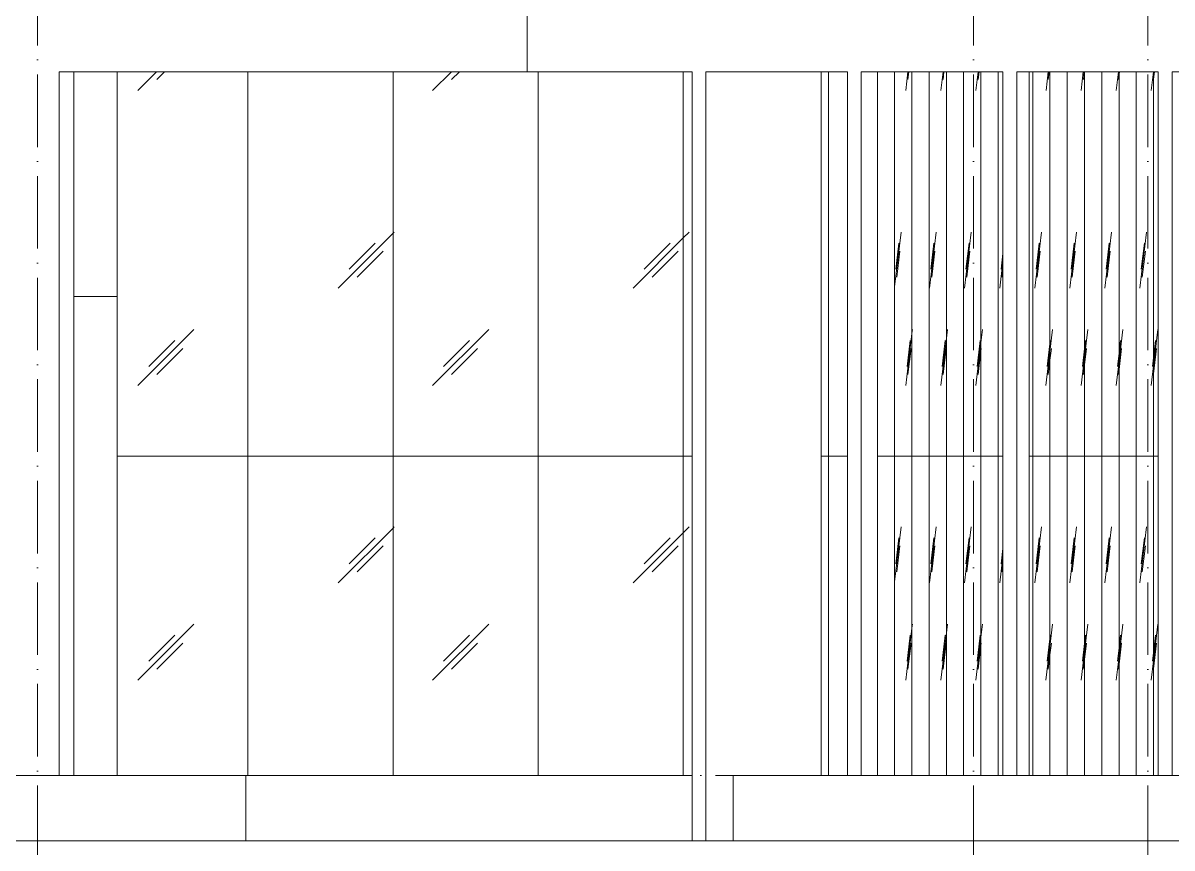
# Model space of a CAD drawing. Header units: millimetres. Extents: x -8482 to 130249, y -7482 to 93550.
# Drawn here: x 11350 to 19267, y -500 to 5186 of the extents above; entities that cross this region are included whole.
import ezdxf

# ---------------------------------------------------------------- set-up
doc = ezdxf.new("R2010")
doc.units = ezdxf.units.MM
doc.linetypes.add('Grid Line', pattern=[14, 10, -2, 0, -2])
for name, color, linetype, lineweight in [('KINH', 152, 'Continuous', 5), ('NET CAT', 3, 'Continuous', 5), ('NET CATConcrete', 3, 'Continuous', 5), ('NET-THAY', 2, 'Continuous', 9), ('TRUC', 225, 'Continuous', 5)]:
    doc.layers.add(name, color=color, linetype=linetype, lineweight=lineweight)
pattern_1 = [(83.217, (28486.37, 1401.56), (0.0133, 2032), [180.582, -1865.74]), (83.217, (28479.8, 1456.73), (0.0133, 2032), [180.582, -1865.74]), (83.217, (28470.78, 1325.7), (0.0133, 2032), [388.945, -1657.376]), (83.217, (28322.03, 2763), (0.0133, 2032), [180.582, -1865.74]), (83.217, (28315.47, 2818.17), (0.0133, 2032), [180.582, -1865.74]), (83.217, (28306.44, 2687.13), (0.0133, 2032), [388.945, -1657.376])]
pattern_2 = [(45, (19748.1, 1401.6), (0, 2032), [253.6, -2620.1]), (45, (19693, 1456.7), (0, 2032), [253.6, -2620.1]), (45, (19617, 1325.7), (0, 2032), [546.2, -2327.48]), (45, (18366.3, 2763), (0, 2032), [253.6, -2620.1]), (45, (18311.2, 2818.2), (0, 2032), [253.6, -2620.1]), (45, (18235.3, 2687.1), (0, 2032), [546.2, -2327.5])]

# ---------------------------------------------------------------- blocks, each defined once
blk = doc.blocks.new('System Panel - Glazed-V19-MẶT ĐỨNG TRỤC A-Q')
at = {"layer": 'KINH'}
h = blk.add_hatch(dxfattribs=at)
h.set_pattern_fill('FP_5', color=256, style=0, pattern_type=2)
h.set_pattern_definition(pattern_1)
h.paths.add_polyline_path([(19172.2, 0), (19172.2, 2200), (19140, 2200), (19140, 0)], flags=0)
at = {"layer": 'KINH', "color": 10}
for p, q in [((19172.2, 2200), (19140, 2200)), ((19140, 2200), (19140, 0))]:
    blk.add_line(p, q, dxfattribs=at)
blk = doc.blocks.new('System Panel - Glazed-V20-MẶT ĐỨNG TRỤC A-Q')
at = {"layer": 'KINH'}
h = blk.add_hatch(dxfattribs=at)
h.set_pattern_fill('FP_5', color=256, style=0, pattern_type=2)
h.set_pattern_definition(pattern_1)
h.paths.add_polyline_path([(19140, 0), (19140, 2200), (19021, 2200), (19021, 0), (19100.7, 0)], flags=0)
at = {"layer": 'KINH', "color": 10}
for p, q in [((19140, 2200), (19021, 2200)), ((19021, 2200), (19021, 0)), ((19140, 0), (19140, 2200))]:
    blk.add_line(p, q, dxfattribs=at)
blk = doc.blocks.new('System Panel - Glazed-V21-MẶT ĐỨNG TRỤC A-Q')
at = {"layer": 'KINH'}
h = blk.add_hatch(dxfattribs=at)
h.set_pattern_fill('FP_5', color=256, style=0, pattern_type=2)
h.set_pattern_definition(pattern_1)
h.paths.add_polyline_path([(19021, 0), (19021, 2200), (18902.1, 2200), (18902.1, 0)], flags=0)
at = {"layer": 'KINH', "color": 10}
for p, q in [((19021, 2200), (18902.1, 2200)), ((18902.1, 2200), (18902.1, 0)), ((19021, 0), (19021, 2200))]:
    blk.add_line(p, q, dxfattribs=at)
blk = doc.blocks.new('System Panel - Glazed-V22-MẶT ĐỨNG TRỤC A-Q')
at = {"layer": 'KINH'}
h = blk.add_hatch(dxfattribs=at)
h.set_pattern_fill('FP_5', color=256, style=0, pattern_type=2)
h.set_pattern_definition(pattern_1)
h.paths.add_polyline_path([(18902.1, 0), (18902.1, 2200), (18783.2, 2200), (18783.2, 0)], flags=0)
at = {"layer": 'KINH', "color": 10}
for p, q in [((18902.1, 2200), (18783.2, 2200)), ((18783.2, 2200), (18783.2, 0)), ((18902.1, 0), (18902.1, 2200))]:
    blk.add_line(p, q, dxfattribs=at)
blk = doc.blocks.new('System Panel - Glazed-V23-MẶT ĐỨNG TRỤC A-Q')
at = {"layer": 'KINH'}
h = blk.add_hatch(dxfattribs=at)
h.set_pattern_fill('FP_5', color=256, style=0, pattern_type=2)
h.set_pattern_definition(pattern_1)
h.paths.add_polyline_path([(18783.2, 0), (18783.2, 2200), (18664.2, 2200), (18664.2, 0)], flags=0)
at = {"layer": 'KINH', "color": 10}
for p, q in [((18783.2, 2200), (18664.2, 2200)), ((18664.2, 2200), (18664.2, 0)), ((18783.2, 0), (18783.2, 2200))]:
    blk.add_line(p, q, dxfattribs=at)
blk = doc.blocks.new('System Panel - Glazed-V24-MẶT ĐỨNG TRỤC A-Q')
at = {"layer": 'KINH'}
h = blk.add_hatch(dxfattribs=at)
h.set_pattern_fill('FP_5', color=256, style=0, pattern_type=2)
h.set_pattern_definition(pattern_1)
h.paths.add_polyline_path([(18664.2, 0), (18664.2, 2200), (18545.3, 2200), (18545.3, 0), (18568, 0)], flags=0)
at = {"layer": 'KINH', "color": 10}
for p, q in [((18664.2, 2200), (18545.3, 2200)), ((18545.3, 2200), (18545.3, 0)), ((18664.2, 0), (18664.2, 2200))]:
    blk.add_line(p, q, dxfattribs=at)
blk = doc.blocks.new('System Panel - Glazed-V25-MẶT ĐỨNG TRỤC A-Q')
at = {"layer": 'KINH'}
h = blk.add_hatch(dxfattribs=at)
h.set_pattern_fill('FP_5', color=256, style=0, pattern_type=2)
h.set_pattern_definition(pattern_1)
h.paths.add_polyline_path([(18545.3, 0), (18545.3, 2200), (18426.4, 2200), (18426.4, 0)], flags=0)
at = {"layer": 'KINH', "color": 10}
for p, q in [((18545.3, 2200), (18426.4, 2200)), ((18426.4, 2200), (18426.4, 0)), ((18545.3, 0), (18545.3, 2200))]:
    blk.add_line(p, q, dxfattribs=at)
blk = doc.blocks.new('System Panel - Glazed-V26-MẶT ĐỨNG TRỤC A-Q')
at = {"layer": 'KINH'}
h = blk.add_hatch(dxfattribs=at)
h.set_pattern_fill('FP_5', color=256, style=0, pattern_type=2)
h.set_pattern_definition(pattern_1)
h.paths.add_polyline_path([(18426.4, 0), (18426.4, 2200), (18307.4, 2200), (18307.4, 0)], flags=0)
at = {"layer": 'KINH', "color": 10}
for p, q in [((18426.4, 2200), (18307.4, 2200)), ((18307.4, 2200), (18307.4, 0)), ((18426.4, 0), (18426.4, 2200))]:
    blk.add_line(p, q, dxfattribs=at)
blk = doc.blocks.new('System Panel - Glazed-V27-MẶT ĐỨNG TRỤC A-Q')
at = {"layer": 'KINH', "color": 10}
for p, q in [((18307.4, 2200), (18283.6, 2200)), ((18283.6, 2200), (18283.6, 0)), ((18307.4, 0), (18307.4, 2200))]:
    blk.add_line(p, q, dxfattribs=at)
blk = doc.blocks.new('System Panel - Glazed-V28-MẶT ĐỨNG TRỤC A-Q')
at = {"layer": 'KINH'}
h = blk.add_hatch(dxfattribs=at)
h.set_pattern_fill('FP_5', color=256, style=0, pattern_type=2)
h.set_pattern_definition(pattern_1)
h.paths.add_polyline_path([(18101.8, 0), (18101.8, 2200), (18069.6, 2200), (18069.6, 0)], flags=0)
at = {"layer": 'KINH', "color": 10}
for p, q in [((18101.8, 2200), (18069.6, 2200)), ((18069.6, 2200), (18069.6, 0))]:
    blk.add_line(p, q, dxfattribs=at)
blk = doc.blocks.new('System Panel - Glazed-V29-MẶT ĐỨNG TRỤC A-Q')
at = {"layer": 'KINH'}
h = blk.add_hatch(dxfattribs=at)
h.set_pattern_fill('FP_5', color=256, style=0, pattern_type=2)
h.set_pattern_definition(pattern_1)
h.paths.add_polyline_path([(18069.6, 0), (18069.6, 2200), (17950.6, 2200), (17950.6, 0)], flags=0)
at = {"layer": 'KINH', "color": 10}
for p, q in [((18069.6, 2200), (17950.6, 2200)), ((17950.6, 2200), (17950.6, 0)), ((18069.6, 0), (18069.6, 2200))]:
    blk.add_line(p, q, dxfattribs=at)
blk = doc.blocks.new('System Panel - Glazed-V30-MẶT ĐỨNG TRỤC A-Q')
at = {"layer": 'KINH'}
h = blk.add_hatch(dxfattribs=at)
h.set_pattern_fill('FP_5', color=256, style=0, pattern_type=2)
h.set_pattern_definition(pattern_1)
h.paths.add_polyline_path([(17950.6, 0), (17950.6, 2200), (17831.7, 2200), (17831.7, 0)], flags=0)
at = {"layer": 'KINH', "color": 10}
for p, q in [((17950.6, 2200), (17831.7, 2200)), ((17831.7, 2200), (17831.7, 0)), ((17950.6, 0), (17950.6, 2200))]:
    blk.add_line(p, q, dxfattribs=at)
blk = doc.blocks.new('System Panel - Glazed-V31-MẶT ĐỨNG TRỤC A-Q')
at = {"layer": 'KINH'}
h = blk.add_hatch(dxfattribs=at)
h.set_pattern_fill('FP_5', color=256, style=0, pattern_type=2)
h.set_pattern_definition(pattern_1)
h.paths.add_polyline_path([(17831.7, 0), (17831.7, 2200), (17712.7, 2200), (17712.7, 0)], flags=0)
at = {"layer": 'KINH', "color": 10}
for p, q in [((17831.7, 2200), (17712.7, 2200)), ((17712.7, 2200), (17712.7, 0)), ((17831.7, 0), (17831.7, 2200))]:
    blk.add_line(p, q, dxfattribs=at)
blk = doc.blocks.new('System Panel - Glazed-V32-MẶT ĐỨNG TRỤC A-Q')
at = {"layer": 'KINH'}
h = blk.add_hatch(dxfattribs=at)
h.set_pattern_fill('FP_5', color=256, style=0, pattern_type=2)
h.set_pattern_definition(pattern_1)
h.paths.add_polyline_path([(17712.7, 0), (17712.7, 2200), (17593.8, 2200), (17593.8, 0)], flags=0)
at = {"layer": 'KINH', "color": 10}
for p, q in [((17712.7, 2200), (17593.8, 2200)), ((17593.8, 2200), (17593.8, 0)), ((17712.7, 0), (17712.7, 2200))]:
    blk.add_line(p, q, dxfattribs=at)
blk = doc.blocks.new('System Panel - Glazed-V33-MẶT ĐỨNG TRỤC A-Q')
at = {"layer": 'KINH'}
h = blk.add_hatch(dxfattribs=at)
h.set_pattern_fill('FP_5', color=256, style=0, pattern_type=2)
h.set_pattern_definition(pattern_1)
h.paths.add_polyline_path([(17502.5, 0), (17593.8, 0), (17593.8, 2200), (17474.9, 2200), (17474.9, 0)], flags=0)
at = {"layer": 'KINH', "color": 10}
for p, q in [((17593.8, 2200), (17474.9, 2200)), ((17474.9, 2200), (17474.9, 0)), ((17593.8, 0), (17593.8, 2200))]:
    blk.add_line(p, q, dxfattribs=at)
blk = doc.blocks.new('System Panel - Glazed-V34-MẶT ĐỨNG TRỤC A-Q')
at = {"layer": 'KINH'}
h = blk.add_hatch(dxfattribs=at)
h.set_pattern_fill('FP_5', color=256, style=0, pattern_type=2)
h.set_pattern_definition(pattern_1)
h.paths.add_polyline_path([(17474.9, 0), (17474.9, 2200), (17355.9, 2200), (17355.9, 0)], flags=0)
at = {"layer": 'KINH', "color": 10}
for p, q in [((17474.9, 2200), (17355.9, 2200)), ((17355.9, 2200), (17355.9, 0)), ((17474.9, 0), (17474.9, 2200))]:
    blk.add_line(p, q, dxfattribs=at)
blk = doc.blocks.new('System Panel - Glazed-V35-MẶT ĐỨNG TRỤC A-Q')
at = {"layer": 'KINH'}
h = blk.add_hatch(dxfattribs=at)
h.set_pattern_fill('FP_5', color=256, style=0, pattern_type=2)
h.set_pattern_definition(pattern_1)
h.paths.add_polyline_path([(17355.9, 0), (17355.9, 2200), (17237, 2200), (17237, 0)], flags=0)
at = {"layer": 'KINH', "color": 10}
for p, q in [((17355.9, 2200), (17237, 2200)), ((17237, 2200), (17237, 0)), ((17355.9, 0), (17355.9, 2200))]:
    blk.add_line(p, q, dxfattribs=at)
blk = doc.blocks.new('System Panel - Glazed-503857-MẶT ĐỨNG TRỤC A-Q')
at = {"layer": 'KINH'}
h = blk.add_hatch(dxfattribs=at)
h.set_pattern_fill('FP_5', color=256, style=0, pattern_type=2)
h.set_pattern_definition(pattern_1)
h.paths.add_polyline_path([(18101.8, 2200), (18101.8, 4850), (18069.6, 4850), (18069.6, 2200)], flags=0)
at = {"layer": 'KINH', "color": 10}
for p, q in [((18069.6, 4850), (18069.6, 2200)), ((18069.6, 2200), (18101.8, 2200))]:
    blk.add_line(p, q, dxfattribs=at)
blk = doc.blocks.new('System Panel - Glazed-V36-MẶT ĐỨNG TRỤC A-Q')
at = {"layer": 'KINH'}
h = blk.add_hatch(dxfattribs=at)
h.set_pattern_fill('FP_5', color=256, style=0, pattern_type=2)
h.set_pattern_definition(pattern_1)
h.paths.add_polyline_path([(18069.6, 2200), (18069.6, 4850), (17950.6, 4850), (17950.6, 2200)], flags=0)
at = {"layer": 'KINH', "color": 10}
for p, q in [((17950.6, 4850), (17950.6, 2200)), ((18069.6, 2200), (18069.6, 4850)), ((17950.6, 2200), (18069.6, 2200))]:
    blk.add_line(p, q, dxfattribs=at)
blk = doc.blocks.new('System Panel - Glazed-V37-MẶT ĐỨNG TRỤC A-Q')
at = {"layer": 'KINH'}
h = blk.add_hatch(dxfattribs=at)
h.set_pattern_fill('FP_5', color=256, style=0, pattern_type=2)
h.set_pattern_definition(pattern_1)
h.paths.add_polyline_path([(17950.6, 2200), (17950.6, 4850), (17831.7, 4850), (17831.7, 2200)], flags=0)
at = {"layer": 'KINH', "color": 10}
for p, q in [((17831.7, 4850), (17831.7, 2200)), ((17950.6, 2200), (17950.6, 4850)), ((17831.7, 2200), (17950.6, 2200))]:
    blk.add_line(p, q, dxfattribs=at)
blk = doc.blocks.new('System Panel - Glazed-V38-MẶT ĐỨNG TRỤC A-Q')
at = {"layer": 'KINH'}
h = blk.add_hatch(dxfattribs=at)
h.set_pattern_fill('FP_5', color=256, style=0, pattern_type=2)
h.set_pattern_definition(pattern_1)
h.paths.add_polyline_path([(17831.7, 2200), (17831.7, 4850), (17712.7, 4850), (17712.7, 2200)], flags=0)
at = {"layer": 'KINH', "color": 10}
for p, q in [((17712.7, 4850), (17712.7, 2200)), ((17831.7, 2200), (17831.7, 4850)), ((17712.7, 2200), (17831.7, 2200))]:
    blk.add_line(p, q, dxfattribs=at)
blk = doc.blocks.new('System Panel - Glazed-V39-MẶT ĐỨNG TRỤC A-Q')
at = {"layer": 'KINH'}
h = blk.add_hatch(dxfattribs=at)
h.set_pattern_fill('FP_5', color=256, style=0, pattern_type=2)
h.set_pattern_definition(pattern_1)
h.paths.add_polyline_path([(17712.7, 2200), (17712.7, 4850), (17593.8, 4850), (17593.8, 2200)], flags=0)
at = {"layer": 'KINH', "color": 10}
for p, q in [((17593.8, 4850), (17593.8, 2200)), ((17712.7, 2200), (17712.7, 4850)), ((17593.8, 2200), (17712.7, 2200))]:
    blk.add_line(p, q, dxfattribs=at)
blk = doc.blocks.new('System Panel - Glazed-V40-MẶT ĐỨNG TRỤC A-Q')
at = {"layer": 'KINH'}
h = blk.add_hatch(dxfattribs=at)
h.set_pattern_fill('FP_5', color=256, style=0, pattern_type=2)
h.set_pattern_definition(pattern_1)
h.paths.add_polyline_path([(17593.8, 2200), (17593.8, 4850), (17474.9, 4850), (17474.9, 2200), (17502.5, 2200)], flags=0)
at = {"layer": 'KINH', "color": 10}
for p, q in [((17474.9, 4850), (17474.9, 2200)), ((17593.8, 2200), (17593.8, 4850)), ((17474.9, 2200), (17593.8, 2200))]:
    blk.add_line(p, q, dxfattribs=at)
blk = doc.blocks.new('System Panel - Glazed-V41-MẶT ĐỨNG TRỤC A-Q')
at = {"layer": 'KINH'}
h = blk.add_hatch(dxfattribs=at)
h.set_pattern_fill('FP_5', color=256, style=0, pattern_type=2)
h.set_pattern_definition(pattern_1)
h.paths.add_polyline_path([(17474.9, 2200), (17474.9, 4850), (17355.9, 4850), (17355.9, 2200)], flags=0)
at = {"layer": 'KINH', "color": 10}
for p, q in [((17355.9, 4850), (17355.9, 2200)), ((17474.9, 2200), (17474.9, 4850)), ((17355.9, 2200), (17474.9, 2200))]:
    blk.add_line(p, q, dxfattribs=at)
blk = doc.blocks.new('System Panel - Glazed-V42-MẶT ĐỨNG TRỤC A-Q')
at = {"layer": 'KINH'}
h = blk.add_hatch(dxfattribs=at)
h.set_pattern_fill('FP_5', color=256, style=0, pattern_type=2)
h.set_pattern_definition(pattern_1)
h.paths.add_polyline_path([(17355.9, 2200), (17355.9, 4850), (17237, 4850), (17237, 2200)], flags=0)
at = {"layer": 'KINH', "color": 10}
for p, q in [((17237, 4850), (17237, 2200)), ((17355.9, 2200), (17355.9, 4850)), ((17237, 2200), (17355.9, 2200))]:
    blk.add_line(p, q, dxfattribs=at)
blk = doc.blocks.new('System Panel - Glazed-V43-MẶT ĐỨNG TRỤC A-Q')
at = {"layer": 'KINH'}
h = blk.add_hatch(dxfattribs=at)
h.set_pattern_fill('FP_5', color=256, style=0, pattern_type=2)
h.set_pattern_definition(pattern_1)
h.paths.add_polyline_path([(19140, 2200), (19172.2, 2200), (19172.2, 4850), (19140, 4850), (19140, 3345.9)], flags=0)
at = {"layer": 'KINH', "color": 10}
for p, q in [((19140, 4850), (19140, 2200)), ((19140, 2200), (19172.2, 2200))]:
    blk.add_line(p, q, dxfattribs=at)
blk = doc.blocks.new('System Panel - Glazed-V44-MẶT ĐỨNG TRỤC A-Q')
at = {"layer": 'KINH'}
h = blk.add_hatch(dxfattribs=at)
h.set_pattern_fill('FP_5', color=256, style=0, pattern_type=2)
h.set_pattern_definition(pattern_1)
h.paths.add_polyline_path([(19140, 2200), (19140, 4850), (19021, 4850), (19021, 2200)], flags=0)
at = {"layer": 'KINH', "color": 10}
for p, q in [((19021, 4850), (19021, 2200)), ((19140, 2200), (19140, 4850)), ((19021, 2200), (19140, 2200))]:
    blk.add_line(p, q, dxfattribs=at)
blk = doc.blocks.new('System Panel - Glazed-V45-MẶT ĐỨNG TRỤC A-Q')
at = {"layer": 'KINH'}
h = blk.add_hatch(dxfattribs=at)
h.set_pattern_fill('FP_5', color=256, style=0, pattern_type=2)
h.set_pattern_definition(pattern_1)
h.paths.add_polyline_path([(19021, 2200), (19021, 4850), (18902.1, 4850), (18902.1, 2200)], flags=0)
at = {"layer": 'KINH', "color": 10}
for p, q in [((18902.1, 4850), (18902.1, 2200)), ((19021, 2200), (19021, 4850)), ((18902.1, 2200), (19021, 2200))]:
    blk.add_line(p, q, dxfattribs=at)
blk = doc.blocks.new('System Panel - Glazed-V46-MẶT ĐỨNG TRỤC A-Q')
at = {"layer": 'KINH'}
h = blk.add_hatch(dxfattribs=at)
h.set_pattern_fill('FP_5', color=256, style=0, pattern_type=2)
h.set_pattern_definition(pattern_1)
h.paths.add_polyline_path([(18902.1, 2200), (18902.1, 4850), (18783.2, 4850), (18783.2, 2200)], flags=0)
at = {"layer": 'KINH', "color": 10}
for p, q in [((18783.2, 4850), (18783.2, 2200)), ((18902.1, 2200), (18902.1, 4850)), ((18783.2, 2200), (18902.1, 2200))]:
    blk.add_line(p, q, dxfattribs=at)
blk = doc.blocks.new('System Panel - Glazed-V47-MẶT ĐỨNG TRỤC A-Q')
at = {"layer": 'KINH'}
h = blk.add_hatch(dxfattribs=at)
h.set_pattern_fill('FP_5', color=256, style=0, pattern_type=2)
h.set_pattern_definition(pattern_1)
h.paths.add_polyline_path([(18783.2, 2200), (18783.2, 4850), (18664.2, 4850), (18664.2, 2200)], flags=0)
at = {"layer": 'KINH', "color": 10}
for p, q in [((18664.2, 4850), (18664.2, 2200)), ((18783.2, 2200), (18783.2, 4850)), ((18664.2, 2200), (18783.2, 2200))]:
    blk.add_line(p, q, dxfattribs=at)
blk = doc.blocks.new('System Panel - Glazed-V48-MẶT ĐỨNG TRỤC A-Q')
at = {"layer": 'KINH'}
h = blk.add_hatch(dxfattribs=at)
h.set_pattern_fill('FP_5', color=256, style=0, pattern_type=2)
h.set_pattern_definition(pattern_1)
h.paths.add_polyline_path([(18568, 2200), (18664.2, 2200), (18664.2, 4850), (18545.3, 4850), (18545.3, 2200)], flags=0)
at = {"layer": 'KINH', "color": 10}
for p, q in [((18545.3, 4850), (18545.3, 2200)), ((18664.2, 2200), (18664.2, 4850)), ((18545.3, 2200), (18664.2, 2200))]:
    blk.add_line(p, q, dxfattribs=at)
blk = doc.blocks.new('System Panel - Glazed-V49-MẶT ĐỨNG TRỤC A-Q')
at = {"layer": 'KINH'}
h = blk.add_hatch(dxfattribs=at)
h.set_pattern_fill('FP_5', color=256, style=0, pattern_type=2)
h.set_pattern_definition(pattern_1)
h.paths.add_polyline_path([(18545.3, 2200), (18545.3, 4850), (18426.4, 4850), (18426.4, 2200)], flags=0)
at = {"layer": 'KINH', "color": 10}
for p, q in [((18426.4, 4850), (18426.4, 2200)), ((18545.3, 2200), (18545.3, 4850)), ((18426.4, 2200), (18545.3, 2200))]:
    blk.add_line(p, q, dxfattribs=at)
blk = doc.blocks.new('System Panel - Glazed-V50-MẶT ĐỨNG TRỤC A-Q')
at = {"layer": 'KINH'}
h = blk.add_hatch(dxfattribs=at)
h.set_pattern_fill('FP_5', color=256, style=0, pattern_type=2)
h.set_pattern_definition(pattern_1)
h.paths.add_polyline_path([(18426.4, 2200), (18426.4, 4850), (18307.4, 4850), (18307.4, 2200)], flags=0)
at = {"layer": 'KINH', "color": 10}
for p, q in [((18307.4, 4850), (18307.4, 2200)), ((18426.4, 2200), (18426.4, 4850)), ((18307.4, 2200), (18426.4, 2200))]:
    blk.add_line(p, q, dxfattribs=at)
blk = doc.blocks.new('System Panel - Glazed-503863-MẶT ĐỨNG TRỤC A-Q')
at = {"layer": 'KINH', "color": 10}
for p, q in [((18283.6, 4850), (18283.6, 2200)), ((18307.4, 2200), (18307.4, 4850)), ((18283.6, 2200), (18307.4, 2200))]:
    blk.add_line(p, q, dxfattribs=at)
blk = doc.blocks.new('System Panel - Glazed-V97-MẶT ĐỨNG TRỤC A-Q')
at = {"layer": 'KINH'}
h = blk.add_hatch(dxfattribs=at)
h.set_pattern_fill('FP_6', color=256, style=0, pattern_type=2)
h.set_pattern_definition(pattern_2)
h.paths.add_polyline_path([(17031.4, 0), (17031.4, 2200), (16900, 2200), (16900, 0)], flags=0)
at = {"layer": 'KINH', "color": 10}
for p, q in [((17031.4, 2200), (16900, 2200)), ((16900, 2200), (16900, 0))]:
    blk.add_line(p, q, dxfattribs=at)
blk = doc.blocks.new('System Panel - Glazed-V98-MẶT ĐỨNG TRỤC A-Q')
at = {"layer": 'KINH'}
h = blk.add_hatch(dxfattribs=at)
h.set_pattern_fill('FP_6', color=256, style=0, pattern_type=2)
h.set_pattern_definition(pattern_2)
h.paths.add_polyline_path([(15961, 0), (15961, 2200), (15900, 2200), (15900, 0)], flags=0)
h.paths.add_polyline_path([(16900, 0), (16900, 2200), (16850.4, 2200), (16850.4, 0), (16897.5, 0)], flags=0)
at = {"layer": 'KINH', "color": 10}
for p, q in [((15961, 2200), (15900, 2200)), ((15900, 2200), (15900, 0)), ((16900, 2200), (16850.4, 2200)), ((16900, 0), (16900, 2200))]:
    blk.add_line(p, q, dxfattribs=at)
blk = doc.blocks.new('System Panel - Glazed-V99-MẶT ĐỨNG TRỤC A-Q')
at = {"layer": 'KINH'}
h = blk.add_hatch(dxfattribs=at)
h.set_pattern_fill('FP_6', color=256, style=0, pattern_type=2)
h.set_pattern_definition(pattern_2)
h.paths.add_polyline_path([(15371.4, 0), (15900, 0), (15900, 2200), (14900, 2200), (14900, 0)], flags=0)
at = {"layer": 'KINH', "color": 10}
for p, q in [((15900, 2200), (14900, 2200)), ((14900, 2200), (14900, 0)), ((15900, 0), (15900, 2200))]:
    blk.add_line(p, q, dxfattribs=at)
blk = doc.blocks.new('System Panel - Glazed-V100-MẶT ĐỨNG TRỤC A-Q')
at = {"layer": 'KINH'}
h = blk.add_hatch(dxfattribs=at)
h.set_pattern_fill('FP_6', color=256, style=0, pattern_type=2)
h.set_pattern_definition(pattern_2)
h.paths.add_polyline_path([(14900, 0), (14900, 2200), (13900, 2200), (13900, 0)], flags=0)
at = {"layer": 'KINH', "color": 10}
for p, q in [((14900, 2200), (13900, 2200)), ((13900, 2200), (13900, 0)), ((14900, 0), (14900, 2200))]:
    blk.add_line(p, q, dxfattribs=at)
blk = doc.blocks.new('System Panel - Glazed-V101-MẶT ĐỨNG TRỤC A-Q')
at = {"layer": 'KINH'}
h = blk.add_hatch(dxfattribs=at)
h.set_pattern_fill('FP_6', color=256, style=0, pattern_type=2)
h.set_pattern_definition(pattern_2)
h.paths.add_polyline_path([(12900, 0), (13900, 0), (13900, 2200), (12900, 2200), (12900, 414.8)], flags=0)
at = {"layer": 'KINH', "color": 10}
for p, q in [((13900, 2200), (12900, 2200)), ((12900, 2200), (12900, 0)), ((13900, 0), (13900, 2200))]:
    blk.add_line(p, q, dxfattribs=at)
blk = doc.blocks.new('System Panel - Glazed-818493-MẶT ĐỨNG TRỤC A-Q')
at = {"layer": 'KINH'}
h = blk.add_hatch(dxfattribs=at)
h.set_pattern_fill('FP_6', color=256, style=0, pattern_type=2)
h.set_pattern_definition(pattern_2)
h.paths.add_polyline_path([(12885.1, 0), (12900, 0), (12900, 2200), (11999.9, 2200), (11999.9, 0), (12879, 0)], flags=0)
at = {"layer": 'KINH', "color": 10}
for p, q in [((12900, 2200), (11999.9, 2200)), ((12900, 0), (12900, 2200))]:
    blk.add_line(p, q, dxfattribs=at)
blk = doc.blocks.new('System Panel - Glazed-V250-MẶT ĐỨNG TRỤC A-Q')
at = {"layer": 'KINH'}
h = blk.add_hatch(dxfattribs=at)
h.set_pattern_fill('FP_6', color=256, style=0, pattern_type=2)
h.set_pattern_definition(pattern_2)
h.paths.add_polyline_path([(17031.4, 2200), (17031.4, 4850), (16900, 4850), (16900, 2200)], flags=0)
at = {"layer": 'KINH', "color": 10}
for p, q in [((16900, 4850), (16900, 2200)), ((16900, 2200), (17031.4, 2200))]:
    blk.add_line(p, q, dxfattribs=at)
blk = doc.blocks.new('System Panel - Glazed-V251-MẶT ĐỨNG TRỤC A-Q')
at = {"layer": 'KINH'}
h = blk.add_hatch(dxfattribs=at)
h.set_pattern_fill('FP_6', color=256, style=0, pattern_type=2)
h.set_pattern_definition(pattern_2)
h.paths.add_polyline_path([(15961, 2200), (15961, 4850), (15900, 4850), (15900, 2200)], flags=0)
h.paths.add_polyline_path([(16900, 2200), (16900, 4850), (16850.4, 4850), (16850.4, 2200)], flags=0)
at = {"layer": 'KINH', "color": 10}
for p, q in [((15900, 4850), (15900, 2200)), ((16900, 2200), (16900, 4850)), ((15900, 2200), (15961, 2200)), ((16850.4, 2200), (16900, 2200))]:
    blk.add_line(p, q, dxfattribs=at)
blk = doc.blocks.new('System Panel - Glazed-V252-MẶT ĐỨNG TRỤC A-Q')
at = {"layer": 'KINH'}
h = blk.add_hatch(dxfattribs=at)
h.set_pattern_fill('FP_6', color=256, style=0, pattern_type=2)
h.set_pattern_definition(pattern_2)
h.paths.add_polyline_path([(15371.4, 2200), (15900, 2200), (15900, 4850), (14900, 4850), (14900, 2200)], flags=0)
at = {"layer": 'KINH', "color": 10}
for p, q in [((14900, 4850), (14900, 2200)), ((15900, 2200), (15900, 4850)), ((14900, 2200), (15900, 2200))]:
    blk.add_line(p, q, dxfattribs=at)
blk = doc.blocks.new('System Panel - Glazed-V253-MẶT ĐỨNG TRỤC A-Q')
at = {"layer": 'KINH'}
h = blk.add_hatch(dxfattribs=at)
h.set_pattern_fill('FP_6', color=256, style=0, pattern_type=2)
h.set_pattern_definition(pattern_2)
h.paths.add_polyline_path([(13900, 2200), (14900, 2200), (14900, 4850), (13900, 4850), (13900, 4811.5)], flags=0)
at = {"layer": 'KINH', "color": 10}
for p, q in [((13900, 4850), (13900, 2200)), ((14900, 2200), (14900, 4850)), ((13900, 2200), (14900, 2200))]:
    blk.add_line(p, q, dxfattribs=at)
blk = doc.blocks.new('System Panel - Glazed-V254-MẶT ĐỨNG TRỤC A-Q')
at = {"layer": 'KINH'}
h = blk.add_hatch(dxfattribs=at)
h.set_pattern_fill('FP_6', color=256, style=0, pattern_type=2)
h.set_pattern_definition(pattern_2)
h.paths.add_polyline_path([(13900, 2200), (13900, 4850), (12900, 4850), (12900, 2200)], flags=0)
at = {"layer": 'KINH', "color": 10}
for p, q in [((12900, 4850), (12900, 2200)), ((13900, 2200), (13900, 4850)), ((12900, 2200), (13900, 2200))]:
    blk.add_line(p, q, dxfattribs=at)
blk = doc.blocks.new('System Panel - Glazed-818494-MẶT ĐỨNG TRỤC A-Q')
at = {"layer": 'KINH'}
h = blk.add_hatch(dxfattribs=at)
h.set_pattern_fill('FP_6', color=256, style=0, pattern_type=2)
h.set_pattern_definition(pattern_2)
h.paths.add_polyline_path([(12900, 2200), (12900, 4850), (11999.9, 4850), (11999.9, 2200)], flags=0)
at = {"layer": 'KINH', "color": 10}
for p, q in [((11999.9, 4850), (11999.9, 3300)), ((12900, 2200), (12900, 4850)), ((11999.9, 2200), (12900, 2200))]:
    blk.add_line(p, q, dxfattribs=at)
blk = doc.blocks.new('ALC1807-ASCENT PLAZA-TANG 1_2_rvt-1-MẶT ĐỨNG TRỤC A-Q')
at = {"layer": 'NET-THAY', "color": 250, "lineweight": 15}
for p, q in [((11999.9, 3300), (11699.9, 3300)), ((11699.9, 3300), (11699.9, 0)), ((11999.9, 0), (11999.9, 3300)), ((12287.2, 0), (11036.8, 0)), ((12287.2, 0), (12885.1, 0)), ((15961, 0), (12885.1, 0)), ((12885.1, -450), (12885.1, 0)), ((16244.3, 0), (16244.3, -450)), ((19555.4, 0), (16269.2, 0)), ((16244.3, 0), (16269.2, 0))]:
    blk.add_line(p, q, dxfattribs=at)
at = {"layer": 'NET-THAY', "color": 7}
blk.add_line((-8381.6, -450), (51618.4, -450), dxfattribs=at)
at = {"color": 250, "lineweight": 15}
for name in ['System Panel - Glazed-818494-MẶT ĐỨNG TRỤC A-Q', 'System Panel - Glazed-V254-MẶT ĐỨNG TRỤC A-Q', 'System Panel - Glazed-V253-MẶT ĐỨNG TRỤC A-Q', 'System Panel - Glazed-V252-MẶT ĐỨNG TRỤC A-Q', 'System Panel - Glazed-V251-MẶT ĐỨNG TRỤC A-Q', 'System Panel - Glazed-V250-MẶT ĐỨNG TRỤC A-Q', 'System Panel - Glazed-V42-MẶT ĐỨNG TRỤC A-Q', 'System Panel - Glazed-V41-MẶT ĐỨNG TRỤC A-Q', 'System Panel - Glazed-V40-MẶT ĐỨNG TRỤC A-Q', 'System Panel - Glazed-V39-MẶT ĐỨNG TRỤC A-Q', 'System Panel - Glazed-V38-MẶT ĐỨNG TRỤC A-Q', 'System Panel - Glazed-V37-MẶT ĐỨNG TRỤC A-Q', 'System Panel - Glazed-V36-MẶT ĐỨNG TRỤC A-Q', 'System Panel - Glazed-503857-MẶT ĐỨNG TRỤC A-Q', 'System Panel - Glazed-503863-MẶT ĐỨNG TRỤC A-Q', 'System Panel - Glazed-V50-MẶT ĐỨNG TRỤC A-Q', 'System Panel - Glazed-V49-MẶT ĐỨNG TRỤC A-Q', 'System Panel - Glazed-V48-MẶT ĐỨNG TRỤC A-Q', 'System Panel - Glazed-V47-MẶT ĐỨNG TRỤC A-Q', 'System Panel - Glazed-V46-MẶT ĐỨNG TRỤC A-Q', 'System Panel - Glazed-V45-MẶT ĐỨNG TRỤC A-Q', 'System Panel - Glazed-V44-MẶT ĐỨNG TRỤC A-Q', 'System Panel - Glazed-V43-MẶT ĐỨNG TRỤC A-Q', 'System Panel - Glazed-818493-MẶT ĐỨNG TRỤC A-Q', 'System Panel - Glazed-V101-MẶT ĐỨNG TRỤC A-Q', 'System Panel - Glazed-V100-MẶT ĐỨNG TRỤC A-Q', 'System Panel - Glazed-V99-MẶT ĐỨNG TRỤC A-Q', 'System Panel - Glazed-V98-MẶT ĐỨNG TRỤC A-Q', 'System Panel - Glazed-V97-MẶT ĐỨNG TRỤC A-Q', 'System Panel - Glazed-V35-MẶT ĐỨNG TRỤC A-Q', 'System Panel - Glazed-V34-MẶT ĐỨNG TRỤC A-Q', 'System Panel - Glazed-V33-MẶT ĐỨNG TRỤC A-Q', 'System Panel - Glazed-V32-MẶT ĐỨNG TRỤC A-Q', 'System Panel - Glazed-V31-MẶT ĐỨNG TRỤC A-Q', 'System Panel - Glazed-V30-MẶT ĐỨNG TRỤC A-Q', 'System Panel - Glazed-V29-MẶT ĐỨNG TRỤC A-Q', 'System Panel - Glazed-V28-MẶT ĐỨNG TRỤC A-Q', 'System Panel - Glazed-V27-MẶT ĐỨNG TRỤC A-Q', 'System Panel - Glazed-V26-MẶT ĐỨNG TRỤC A-Q', 'System Panel - Glazed-V25-MẶT ĐỨNG TRỤC A-Q', 'System Panel - Glazed-V24-MẶT ĐỨNG TRỤC A-Q', 'System Panel - Glazed-V23-MẶT ĐỨNG TRỤC A-Q', 'System Panel - Glazed-V22-MẶT ĐỨNG TRỤC A-Q', 'System Panel - Glazed-V21-MẶT ĐỨNG TRỤC A-Q', 'System Panel - Glazed-V20-MẶT ĐỨNG TRỤC A-Q', 'System Panel - Glazed-V19-MẶT ĐỨNG TRỤC A-Q']:
    blk.add_blockref(name, (0, 0), dxfattribs=at)

msp = doc.modelspace()

# ---------------------------------------------------------------- linework, layer by layer
at = {"layer": 'NET CAT'}
for p, q in [((11599.9, 4850), (11599.9, 0)), ((11699.9, 4850), (11699.9, 0)), ((15961, -450), (15961, 4850)), ((16056.1, 4850), (16056.1, -450)), ((16850.4, 0), (16850.4, 4850)), ((17031.4, 0), (17031.4, 4850)), ((17126.5, 4850), (17126.5, 0)), ((18101.8, 0), (18101.8, 4850)), ((18197, 4850), (18197, 0)), ((19172.2, 0), (19172.2, 4850)), ((19267.4, 4850), (19267.4, 0))]:
    msp.add_line(p, q, dxfattribs=at)
msp.add_lwpolyline([(-8381.6, -450), (51618.4, -450)], dxfattribs=at)
at = {"layer": 'NET CATConcrete'}
for p, q in [((14823.7, 5300), (14823.7, 4850)), ((11599.9, 4850), (14823.7, 4850)), ((14823.7, 4850), (15961, 4850)), ((16056.1, 4850), (17031.4, 4850)), ((17126.5, 4850), (18101.8, 4850)), ((18197, 4850), (19172.2, 4850)), ((19267.4, 4850), (20242.6, 4850))]:
    msp.add_line(p, q, dxfattribs=at)
at = {"layer": 'TRUC', "linetype": 'Grid Line', "ltscale": 50}
for p, q in [((11449.9, -6170.4), (11449.9, 93540.4)), ((17899.9, -6170.4), (17899.9, 93540.4)), ((19099.9, -6170.4), (19099.9, 93540.4)), ((-8381.6, 0), (51521, 0))]:
    msp.add_line(p, q, dxfattribs=at)

# ---------------------------------------------------------------- block references
at = {"lineweight": 5}
msp.add_blockref('ALC1807-ASCENT PLAZA-TANG 1_2_rvt-1-MẶT ĐỨNG TRỤC A-Q', (0, 0), dxfattribs=at)

doc.saveas('drawing.dxf')
